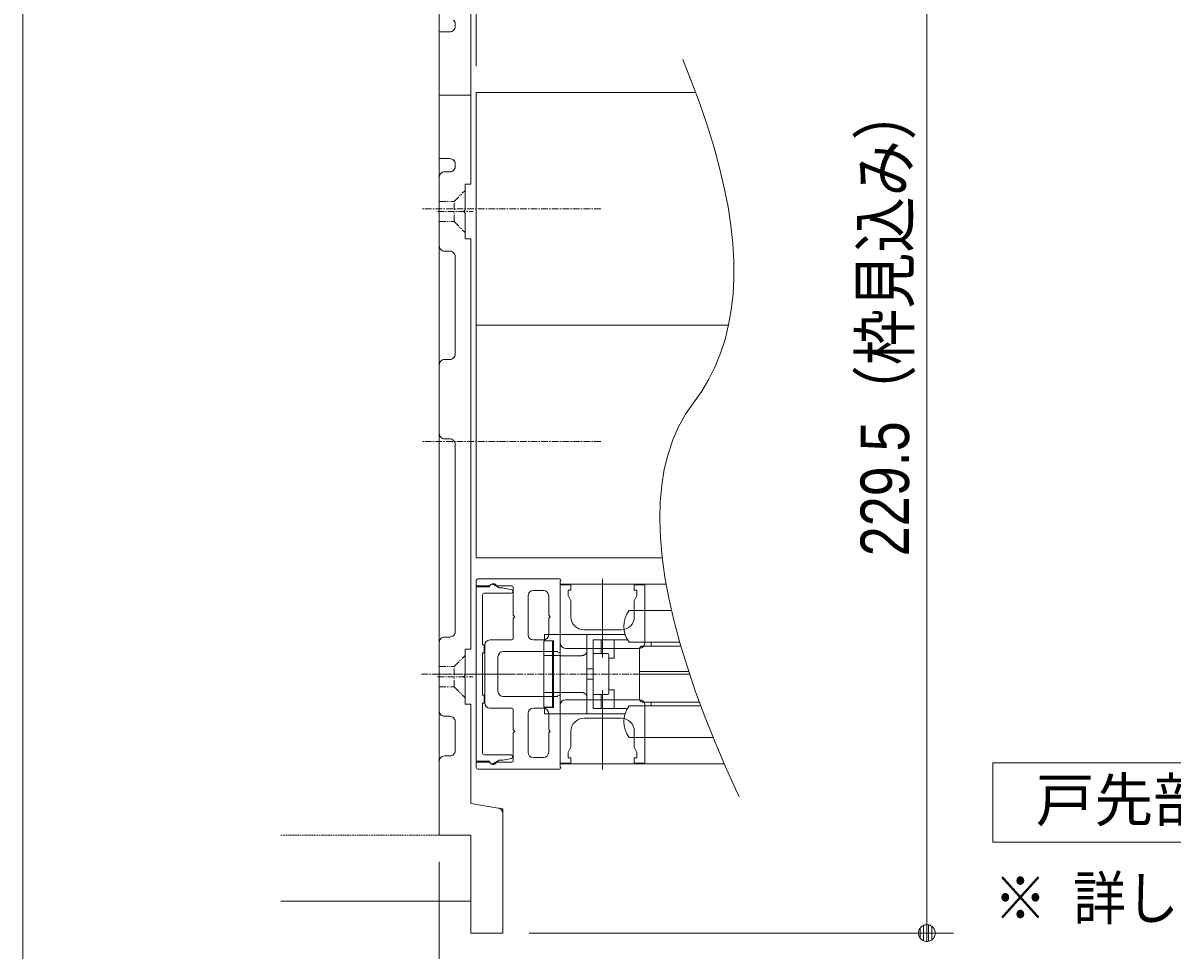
# Model space of a CAD drawing. Units: millimetres, scale not verified. Extents: x -6062 to 6062, y -3045 to 3045.
# Drawn here: x -5788 to -4918, y 1642 to 2344 of the extents above; entities that cross this region are included whole.
import ezdxf
from ezdxf.enums import TextEntityAlignment as Align

# ---------------------------------------------------------------- set-up
doc = ezdxf.new("R2010")
doc.units = ezdxf.units.MM
doc.header["$LTSCALE"] = 20
for name, pattern in [('CHAIN1', [8, 5, -1, 1, -1]), ('DASHED1', [1.8, 1.2, -0.6]), ('DOUBLE_CHAIN1', [8.8, 5, -1, 0.6, -0.6, 0.6, -1])]:
    doc.linetypes.add(name, pattern=pattern)
for name, color, linetype, lineweight in [('0-0_1図面枠', 7, 'Continuous', 9), ('0-1_3一般', 7, 'Continuous', 9), ('0-2_2寸法-3', 7, 'Continuous', 9), ('0-3_2寸法-1', 7, 'Continuous', 9), ('0-4_0', 7, 'Continuous', 9), ('0-5_2寸法-2', 7, 'Continuous', 9)]:
    doc.layers.add(name, color=color, linetype=linetype, lineweight=lineweight)
doc.styles.add('ＭＳ ゴシック', font='')
doc.styles.add('ＭＳ Ｐゴシック', font='')
doc.styles.get('ＭＳ ゴシック').set_extended_font_data('MS Gothic')
doc.styles.get('ＭＳ Ｐゴシック').set_extended_font_data('MS PGothic')

# ---------------------------------------------------------------- blocks, each defined once
blk = doc.blocks.new('グループ-2')
at = {"layer": '0-0_1図面枠'}
blk.add_lwpolyline([(-80000, 55400), (80000, 55400), (80000, -55400), (-80000, -55400)], close=True, dxfattribs=at)
blk = doc.blocks.new('図面枠')
at = {"layer": '0-0_1図面枠'}
blk.add_blockref('グループ-2', (0, 0), dxfattribs=at)
blk = doc.blocks.new('グループ-14')
at = {"layer": '0-2_2寸法-3'}
blk.add_lwpolyline([(-56319.7, 34474.8), (-65319.7, 34474.8), (-65319.7, 35674.8), (-56319.7, 35674.8)], close=True, dxfattribs=at)
at = {"layer": '0-2_2寸法-3', "style": 'ＭＳ ゴシック'}
blk.add_text('戸先部詳細図 1/5', height=650.9, dxfattribs=at).set_placement((-64671.8, 34592.4), align=Align.BOTTOM_LEFT)
blk = doc.blocks.new('グループ-15')
at = {"layer": '0-1_3一般'}
for p, q in [((-73700, 49976.9), (-73700, 41576.9)), ((-73220, 45776.9), (-73220, 47120.9)), ((-73460, 46816.9), (-73460, 46856.9)), ((-73700, 46736.9), (-73540, 46736.9)), ((-73700, 45776.9), (-73700, 46736.9)), ((-73700, 45776.9), (-73220, 45776.9)), ((-73700, 44816.9), (-73700, 45776.9)), ((-73540, 44816.9), (-73700, 44816.9)), ((-73460, 44696.9), (-73460, 44736.9)), ((-73700, 43496.9), (-73700, 44536.9)), ((-73620, 44616.9), (-73540, 44616.9)), ((-73220, 44432.9), (-73308, 44432.9)), ((-73308, 44432.9), (-73308, 44040.9)), ((-73332, 44016.9), (-73308, 44040.9)), ((-73332, 44016.9), (-73308, 44040.9)), ((-73308, 43992.9), (-73332, 44016.9)), ((-73308, 43992.9), (-73332, 44016.9)), ((-73308, 43992.9), (-73308, 43600.9)), ((-73308, 43600.9), (-73220, 43600.9)), ((-73220, 37392.9), (-73220, 43600.9)), ((-73620, 43416.9), (-73540, 43416.9)), ((-73460, 43336.9), (-73460, 41856.9)), ((-73700, 41696.9), (-73700, 42816.9)), ((-73620, 41776.9), (-73540, 41776.9)), ((-73700, 40656.9), (-73700, 41696.9)), ((-73700, 34736.9), (-73700, 40656.9)), ((-73540, 40576.9), (-73620, 40576.9)), ((-73460, 40496.9), (-73460, 37656.9)), ((-73540, 37576.9), (-73620, 37576.9)), ((-73700, 37496.9), (-73700, 36456.9)), ((-73220, 37392.9), (-73308, 37392.9)), ((-73308, 37392.9), (-73308, 37000.9)), ((-73308, 36952.9), (-73308, 36560.9)), ((-73308, 36560.9), (-73220, 36560.9)), ((-73220, 35056.9), (-73220, 36560.9)), ((-73620, 36376.9), (-73540, 36376.9)), ((-73460, 36296.9), (-73460, 35856.9)), ((-73700, 34576.9), (-73700, 35696.9)), ((-73540, 35776.9), (-73620, 35776.9)), ((-73220, 35056.9), (-72806.8, 34988)), ((-72740, 33096.9), (-72740, 34909.1)), ((-73220, 34576.9), (-73700, 34576.9)), ((-73220, 33096.9), (-73220, 34576.9)), ((-76100, 33576.9), (-73220, 33576.9)), ((-72740, 33096.9), (-73220, 33096.9))]:
    blk.add_line(p, q, dxfattribs=at)
at = {"layer": '0-1_3一般', "linetype": 'DOUBLE_CHAIN1'}
for p, q in [((-73476, 44168.9), (-73308, 44336.9)), ((-73700, 44168.9), (-73476, 44168.9)), ((-73476, 43864.9), (-73476, 44168.9)), ((-73700, 43864.9), (-73476, 43864.9)), ((-73476, 43864.9), (-73308, 43696.9)), ((-73700, 37128.9), (-73476, 37128.9)), ((-73476, 36824.9), (-73308, 36656.9)), ((-72740, 34976.9), (-72806.8, 34988)), ((-72740, 34976.9), (-72740, 34909.1))]:
    blk.add_line(p, q, dxfattribs=at)
at = {"layer": '0-1_3一般', "linetype": 'CHAIN1'}
for p, q in [((-73727.9, 44016.9), (-73189.5, 44016.9)), ((-73762.3, 37016.9), (-73274.3, 37016.9)), ((-73727.9, 36976.9), (-73189.5, 36976.9))]:
    blk.add_line(p, q, dxfattribs=at)
at = {"layer": '0-1_3一般', "linetype": 'DASHED1'}
blk.add_line((-76100, 34576.9), (-73220, 34576.9), dxfattribs=at)
at = {"layer": '0-1_3一般'}
for points in [[(-73220, 44432.9), (-73220, 45776.9), (-73700, 45776.9)], [(-73308, 36952.9), (-73332, 36976.9), (-73308, 37000.9)]]:
    blk.add_lwpolyline(points, dxfattribs=at)
at = {"layer": '0-1_3一般', "linetype": 'DOUBLE_CHAIN1'}
blk.add_lwpolyline([(-73700, 36824.9), (-73476, 36824.9), (-73476, 37128.9), (-73308, 37296.9)], dxfattribs=at)
at = {"layer": '0-1_3一般'}
for centre, start, end in [((-73540, 46856.9), 0, 45), ((-73540, 46816.9), 315, 0), ((-73540, 46816.9), 270, 315), ((-73540, 44736.9), 45, 90), ((-73540, 44736.9), 0, 45), ((-73540, 44696.9), 315, 0), ((-73620, 44536.9), 135, 180), ((-73620, 44536.9), 90, 135), ((-73540, 44696.9), 270, 315), ((-73620, 43496.9), 180, 225), ((-73620, 43496.9), 225, 270), ((-73540, 43336.9), 45, 90), ((-73540, 43336.9), 0, 45), ((-73620, 41696.9), 135, 180), ((-73620, 41696.9), 90, 135), ((-73540, 41856.9), 270, 315), ((-73540, 41856.9), 315, 0), ((-73620, 40656.9), 180, 225), ((-73620, 40656.9), 225, 270), ((-73540, 40496.9), 45, 90), ((-73540, 40496.9), 0, 45), ((-73620, 37496.9), 90, 135), ((-73540, 37656.9), 270, 315), ((-73540, 37656.9), 315, 0), ((-73620, 37496.9), 135, 180), ((-73620, 36456.9), 180, 225), ((-73620, 36456.9), 225, 270), ((-73540, 36296.9), 45, 90), ((-73540, 36296.9), 0, 45), ((-73540, 35856.9), 315, 0), ((-73620, 35696.9), 135, 180), ((-73620, 35696.9), 90, 135), ((-73540, 35856.9), 270, 315), ((-72820, 34909.1), 40.26884, 80.53768), ((-72820, 34909.1), 0, 40.26884)]:
    blk.add_arc(centre, 80, start, end, dxfattribs=at)
blk = doc.blocks.new('グループ-16')
at = {"layer": '0-1_3一般'}
for p, q in [((-73140, 38352.9), (-73140, 38432.9)), ((-71876, 38456.9), (-73116, 38456.9)), ((-71860, 38438.7), (-71860, 38440.9)), ((-71228, 37267.6), (-71228, 38459.6)), ((-72943.9, 38352.9), (-73140, 38352.9)), ((-72604, 38352.9), (-72833.4, 38352.9)), ((-72740.2, 38319.3), (-72607.3, 38292.7)), ((-72588, 38269.2), (-72588, 38264.9)), ((-72580, 38328.9), (-72580, 37908.9)), ((-72276, 38280.9), (-72124, 38280.9)), ((-71868, 37352.9), (-71868, 38424.9)), ((-71868, 38376.9), (-71868, 35656.9)), ((-71868, 38376.9), (-70265.6, 38376.9)), ((-71708, 38364.9), (-71868, 38364.9)), ((-71868, 38364.9), (-71868, 37484.9)), ((-71748, 38284.9), (-71708, 38284.9)), ((-71748, 38204.9), (-71748, 38284.9)), ((-71708, 38284.9), (-71708, 38364.9)), ((-70748, 38284.9), (-70748, 38364.9)), ((-70588, 38364.9), (-70748, 38364.9)), ((-70708, 38284.9), (-70748, 38284.9)), ((-70708, 38204.9), (-70708, 38284.9)), ((-70588, 37484.9), (-70588, 38364.9)), ((-73044, 38216.9), (-73044, 37456.9)), ((-72612, 38240.9), (-73020, 38240.9)), ((-72356, 38200.9), (-72356, 37612.9)), ((-72044, 38200.9), (-72044, 37908.9)), ((-71708, 38124.9), (-71748, 38204.9)), ((-71708, 37884.9), (-71708, 38124.9)), ((-70748, 38124.9), (-70708, 38204.9)), ((-70748, 37884.9), (-70748, 38124.9)), ((-70828, 37976.9), (-70183.5, 37976.9)), ((-72580, 37908.9), (-72556, 37884.9)), ((-72556, 37884.9), (-72580, 37860.9)), ((-72580, 37860.9), (-72580, 37556.9)), ((-72044, 37908.9), (-72020, 37884.9)), ((-72020, 37884.9), (-72044, 37860.9)), ((-72044, 37860.9), (-72044, 37612.9)), ((-72108, 37616.9), (-72108, 37520.9)), ((-71868, 37616.9), (-72108, 37616.9)), ((-71868, 37616.9), (-71868, 37296.9)), ((-71868, 37616.9), (-71548, 37616.9)), ((-71508, 37684.9), (-70948, 37684.9)), ((-71468, 37616.9), (-70889.6, 37616.9)), ((-73012, 36580.9), (-73012, 37452.9)), ((-72932, 37532.9), (-72604, 37532.9)), ((-72276, 37532.9), (-72124, 37532.9)), ((-71988, 37516.9), (-72116, 37516.9)), ((-72116, 37516.9), (-72116, 37476.9)), ((-72116, 37476.9), (-72116, 37336.9)), ((-71972, 37520.9), (-72108, 37520.9)), ((-71988, 37476.9), (-71988, 37516.9)), ((-71988, 37516.9), (-71972, 37516.9)), ((-71988, 37476.9), (-71988, 37336.9)), ((-71972, 37296.9), (-71972, 37520.9)), ((-71788, 37404.9), (-70668, 37404.9)), ((-71252, 37536.9), (-71372, 37536.9)), ((-71372, 37328.9), (-71372, 37536.9)), ((-71252, 37328.9), (-71252, 37536.9)), ((-71052, 37536.9), (-71252, 37536.9)), ((-71052, 37256.9), (-71052, 37536.9)), ((-70854.4, 37536.9), (-71052, 37536.9)), ((-70828, 37496.9), (-70059, 37496.9)), ((-70042.9, 37440.9), (-70628, 37440.9)), ((-70492, 37440.9), (-70492, 37496.9)), ((-73044, 37336.9), (-73044, 36696.9)), ((-72812, 36756.9), (-72812, 37276.9)), ((-72732, 37356.9), (-71908, 37356.9)), ((-72116, 37336.9), (-72116, 37296.9)), ((-72116, 36736.9), (-72116, 37296.9)), ((-71988, 36736.9), (-71988, 37296.9)), ((-71972, 37296.9), (-71868, 37296.9)), ((-71972, 36736.9), (-71972, 37296.9)), ((-71908, 37356.9), (-71908, 37352.9)), ((-71892, 37336.9), (-71884, 37336.9)), ((-71868, 37296.9), (-71868, 37294)), ((-71868, 37294), (-71548, 37294)), ((-71468.1, 37353.5), (-71468, 37356.3)), ((-71372, 37318.2), (-71372, 37308.3)), ((-71183.2, 37328.9), (-71156, 37328.9)), ((-71132, 36728.9), (-71132, 37304.9)), ((-71052, 37256.9), (-71132, 37256.9)), ((-71468, 37096.9), (-71372, 37096.9)), ((-70668, 37056.9), (-70668, 37016.9)), ((-70628, 37056.9), (-69924, 37056.9)), ((-72821.4, 37016.9), (-73301.4, 37016.9)), ((-72556, 37016.9), (-73177.9, 37016.9)), ((-71468, 36936.9), (-71372, 36936.9)), ((-70668, 37016.9), (-70668, 36632.9)), ((-70628, 37016.9), (-70668, 37016.9)), ((-70628, 37016.9), (-69910.7, 37016.9)), ((-71988, 36736.9), (-72116, 36736.9)), ((-72116, 36736.9), (-72116, 36696.9)), ((-72116, 36696.9), (-72116, 36556.9)), ((-71988, 36696.9), (-71988, 36736.9)), ((-71988, 36696.9), (-71988, 36556.9)), ((-71892, 36696.9), (-71884, 36696.9)), ((-71548, 36739.8), (-71868, 36739.8)), ((-71868, 36739.8), (-71868, 36736.9)), ((-71372, 36715.5), (-71372, 36704.9)), ((-71372, 36704.9), (-71183.2, 36704.9)), ((-71252, 36496.9), (-71252, 36704.9)), ((-71228, 35574.1), (-71228, 36766.1)), ((-71156, 36704.9), (-71183.2, 36704.9)), ((-71132, 36776.9), (-71052, 36776.9)), ((-71052, 36496.9), (-71052, 36776.9)), ((-73044, 36576.9), (-73044, 35816.9)), ((-72116, 36556.9), (-72116, 36516.9)), ((-71988, 36516.9), (-71988, 36556.9)), ((-71868, 36680.9), (-71868, 35608.9)), ((-71868, 36548.9), (-71868, 35668.9)), ((-70668, 36628.9), (-71788, 36628.9)), ((-71468.1, 36680.2), (-71468, 36677.5)), ((-71468, 36416.9), (-71468, 36677.5)), ((-69741.8, 36536.9), (-70828, 36536.9)), ((-70628, 36592.9), (-69762.6, 36592.9)), ((-70588, 35668.9), (-70588, 36548.9)), ((-70492, 36536.9), (-70492, 36592.9)), ((-72932, 36500.9), (-72604, 36500.9)), ((-72580, 36172.9), (-72580, 36476.9)), ((-72356, 35832.9), (-72356, 36420.9)), ((-72276, 36500.9), (-72124, 36500.9)), ((-72116, 36516.9), (-71988, 36516.9)), ((-72108, 36512.9), (-72108, 36416.9)), ((-72044, 36172.9), (-72044, 36420.9)), ((-71988, 36516.9), (-71972, 36516.9)), ((-71868, 36416.9), (-71548, 36416.9)), ((-71548, 36416.9), (-71468, 36416.9)), ((-70948, 36348.9), (-71508, 36348.9)), ((-71468, 36416.9), (-70889.6, 36416.9)), ((-71052, 36496.9), (-71252, 36496.9)), ((-70854.4, 36496.9), (-71052, 36496.9)), ((-72580, 36172.9), (-72556, 36148.9)), ((-72044, 36172.9), (-72020, 36148.9)), ((-72556, 36148.9), (-72580, 36124.9)), ((-72580, 35704.9), (-72580, 36124.9)), ((-72020, 36148.9), (-72044, 36124.9)), ((-72044, 35832.9), (-72044, 36124.9)), ((-71708, 35908.9), (-71708, 36148.9)), ((-69554.7, 36056.9), (-70828, 36056.9)), ((-70748, 35908.9), (-70748, 36148.9)), ((-71748, 35828.9), (-71708, 35908.9)), ((-71748, 35748.9), (-71748, 35828.9)), ((-70708, 35828.9), (-70748, 35908.9)), ((-70708, 35748.9), (-70708, 35828.9)), ((-73140, 35680.9), (-73140, 35600.9)), ((-72943.9, 35680.9), (-73140, 35680.9)), ((-73020, 35792.9), (-72612, 35792.9)), ((-72604, 35680.9), (-72833.4, 35680.9)), ((-72607.3, 35741), (-72740.2, 35714.4)), ((-72588, 35768.9), (-72588, 35764.6)), ((-72276, 35752.9), (-72124, 35752.9)), ((-71868, 35668.9), (-71708, 35668.9)), ((-71868, 35656.9), (-69386.7, 35656.9)), ((-71708, 35748.9), (-71748, 35748.9)), ((-71708, 35668.9), (-71708, 35748.9)), ((-70748, 35748.9), (-70708, 35748.9)), ((-70748, 35668.9), (-70748, 35748.9)), ((-70748, 35668.9), (-70588, 35668.9)), ((-71876, 35576.9), (-73116, 35576.9)), ((-71860, 35595), (-71860, 35592.9))]:
    blk.add_line(p, q, dxfattribs=at)
at = {"layer": '0-1_3一般', "linetype": 'CHAIN1'}
blk.add_line((-73969.9, 37016.9), (-69910.7, 37016.9), dxfattribs=at)
at = {"layer": '0-1_3一般'}
for points in [[(-72940, 35696.9), (-73140, 35696.9), (-73140, 38336.9), (-72940, 38336.9)], [(-72880, 38371.5), (-72792.3, 38320.9), (-72755.9, 38320.9)], [(-71468, 36677.5), (-71468, 37356.3), (-71468, 37616.9), (-71548, 37616.9)], [(-73044, 37456.9), (-73020, 37456.9), (-73020, 37336.9), (-73044, 37336.9)], [(-70668, 37400.9), (-70668, 37056.9), (-70628, 37056.9)], [(-72116, 37296.9), (-71988, 37296.9), (-71988, 37336.9)], [(-71548, 37294), (-71545.2, 37294.2), (-71542.5, 37294.6), (-71539.7, 37294.9), (-71537, 37295.4), (-71534.2, 37295.9), (-71531.5, 37296.5), (-71528.8, 37297.2), (-71526.1, 37297.9), (-71523.4, 37298.7), (-71520.7, 37299.6), (-71518, 37300.5), (-71515.3, 37301.5), (-71512.6, 37302.6), (-71510, 37303.8), (-71507.3, 37305), (-71504.7, 37306.3), (-71502, 37307.7), (-71499.4, 37309.1), (-71496.8, 37310.7), (-71494.2, 37312.3), (-71491.6, 37313.9), (-71489.2, 37315.6), (-71486.9, 37317.4), (-71484.8, 37319.2), (-71482.7, 37321.1), (-71480.8, 37323), (-71479.1, 37325), (-71477.5, 37327.1), (-71475.9, 37329.2), (-71474.6, 37331.4), (-71473.3, 37333.6), (-71472.2, 37335.9), (-71471.2, 37338.2), (-71470.4, 37340.6), (-71469.7, 37343.1), (-71469.1, 37345.6), (-71468.6, 37348.2), (-71468.3, 37350.8), (-71468.1, 37353.5)], [(-71183.2, 37328.9), (-71372, 37328.9), (-71372, 37318.2)], [(-71372, 37308.3), (-71372, 36725.4), (-71372, 36715.5)], [(-73044, 36696.9), (-73020, 36696.9), (-73020, 36576.9), (-73044, 36576.9)], [(-72108, 36512.9), (-71972, 36512.9), (-71972, 36736.9), (-71868, 36736.9), (-71868, 36416.9), (-72108, 36416.9)], [(-71548, 36739.8), (-71545.2, 36739.5), (-71542.5, 36739.2), (-71539.7, 36738.8), (-71537, 36738.4), (-71534.2, 36737.9), (-71531.5, 36737.3), (-71528.8, 36736.6), (-71526.1, 36735.9), (-71523.4, 36735.1), (-71520.7, 36734.2), (-71518, 36733.2), (-71515.3, 36732.2), (-71512.6, 36731.1), (-71510, 36730), (-71507.3, 36728.7), (-71504.7, 36727.4), (-71502, 36726.1), (-71499.4, 36724.6), (-71496.8, 36723.1), (-71494.2, 36721.5), (-71491.6, 36719.9), (-71489.2, 36718.2), (-71486.9, 36716.4), (-71484.8, 36714.6), (-71482.7, 36712.7), (-71480.8, 36710.7), (-71479.1, 36708.7), (-71477.5, 36706.7), (-71475.9, 36704.6), (-71474.6, 36702.4), (-71473.3, 36700.2), (-71472.2, 36697.9), (-71471.2, 36695.5), (-71470.4, 36693.1), (-71469.7, 36690.7), (-71469.1, 36688.1), (-71468.6, 36685.6), (-71468.3, 36682.9), (-71468.1, 36680.2)], [(-71252, 36496.9), (-71372, 36496.9), (-71372, 36704.9)], [(-72732, 36676.9), (-71908, 36676.9), (-71908, 36680.9)], [(-72755.9, 35712.9), (-72792.3, 35712.9), (-72880, 35662.2)]]:
    blk.add_lwpolyline(points, dxfattribs=at)
for centre, radius, start, end in [((-73116, 38432.9), 24, 90, 180), ((-71876, 38440.9), 16, 0, 90), ((-71876, 38438.7), 16, 300, 0), ((-72943.9, 38368.9), 16, 270, 326.25101), ((-72900, 38336.9), 40, 60, 180), ((-72884, 38328.9), 56, 25.37693, 146.25101), ((-72755.9, 38240.9), 80, 78.69007, 90), ((-72612, 38264.9), 24, 270, 0), ((-72612, 38269.2), 24, 0, 78.69007), ((-72604, 38328.9), 24, 0, 90), ((-72276, 38200.9), 80, 90, 180), ((-72124, 38200.9), 80, 0, 90), ((-73020, 38216.9), 24, 90, 180), ((-70508, 37736.9), 400, 143.1301, 216.8699), ((-71508, 37884.9), 200, 180, 270), ((-70948, 37884.9), 200, 270, 0), ((-72276, 37612.9), 80, 180, 270), ((-72124, 37612.9), 80, 270, 0), ((-72932, 37452.9), 80, 90, 180), ((-72604, 37556.9), 24, 270, 0), ((-71788, 37484.9), 80, 180, 270), ((-70668, 37484.9), 80, 270, 0), ((-70628, 37400.9), 40, 90, 180), ((-72732, 37276.9), 80, 90, 180), ((-71892, 37352.9), 16, 180, 270), ((-71884, 37352.9), 16, 270, 0), ((-71156, 37304.9), 24, 0, 90), ((-72732, 36756.9), 80, 180, 270), ((-71892, 36680.9), 16, 90, 180), ((-71884, 36680.9), 16, 0, 90), ((-71156, 36728.9), 24, 270, 0), ((-72932, 36580.9), 80, 180, 270), ((-71788, 36548.9), 80, 90, 180), ((-70508, 36296.9), 400, 143.1301, 216.8699), ((-70628, 36632.9), 40, 180, 270), ((-70668, 36548.9), 80, 0, 90), ((-72604, 36476.9), 24, 0, 90), ((-72276, 36420.9), 80, 90, 180), ((-72124, 36420.9), 80, 0, 90), ((-71508, 36148.9), 200, 90, 180), ((-70948, 36148.9), 200, 0, 90), ((-72276, 35832.9), 80, 180, 270), ((-72124, 35832.9), 80, 270, 0), ((-73020, 35816.9), 24, 180, 270), ((-72943.9, 35664.9), 16, 33.74899, 90), ((-72900, 35696.9), 40, 180, 300), ((-72884, 35704.9), 56, 213.74899, 334.62307), ((-72755.9, 35792.9), 80, 270, 281.30993), ((-72612, 35768.9), 24, 0, 90), ((-72612, 35764.6), 24, 281.30993, 0), ((-72604, 35704.9), 24, 270, 0), ((-73116, 35600.9), 24, 180, 270), ((-71876, 35592.9), 16, 270, 0), ((-71876, 35595), 16, 0, 60)]:
    blk.add_arc(centre, radius, start, end, dxfattribs=at)
blk = doc.blocks.new('グループ-17')
at = {"layer": '0-1_3一般', "linetype": 'CHAIN1'}
for p, q in [((-71255.8, 44056.9), (-73975.8, 44056.9)), ((-71255.8, 40536.9), (-73975.8, 40536.9))]:
    blk.add_line(p, q, dxfattribs=at)
at = {"layer": '0-1_3一般'}
for points in [[(-69817, 45816.9), (-73140, 45816.9), (-73140, 42296.9), (-69321.9, 42296.9)], [(-69321.9, 42296.9), (-73140, 42296.9), (-73140, 38776.9), (-70325.3, 38776.9)]]:
    blk.add_lwpolyline(points, dxfattribs=at)
for name in ['グループ-15', 'グループ-16']:
    blk.add_blockref(name, (0, 0), dxfattribs=at)
blk = doc.blocks.new('_Dot')
at = {"layer": '0-4_0'}
for p, q in [((-10, 0), (-20, 0)), ((9.78, 2), (-9.78, 2)), ((7.99, 6), (-7.99, 6)), ((9.16, -3.98), (-9.16, -3.98)), ((6, -7.98), (-6, -7.98))]:
    blk.add_line(p, q, dxfattribs=at)
for points in [[(10, 0), (9.92, 1.25), (9.69, 2.49), (9.3, 3.68), (8.76, 4.82), (8.09, 5.88), (7.29, 6.85), (6.37, 7.71), (5.36, 8.44), (4.26, 9.05), (3.09, 9.51), (1.87, 9.82), (0.63, 9.98), (-0.63, 9.98), (-1.87, 9.82), (-3.09, 9.51), (-4.26, 9.05), (-5.36, 8.44), (-6.37, 7.71), (-7.29, 6.85), (-8.09, 5.88), (-8.76, 4.82), (-9.3, 3.68), (-9.69, 2.49), (-9.92, 1.25), (-10, 0), (0, 0)], [(-10, 0), (-9.92, -1.25), (-9.69, -2.49), (-9.3, -3.68), (-8.76, -4.82), (-8.09, -5.88), (-7.29, -6.85), (-6.37, -7.71), (-5.36, -8.44), (-4.26, -9.05), (-3.09, -9.51), (-1.87, -9.82), (-0.63, -9.98), (0.63, -9.98), (1.87, -9.82), (3.09, -9.51), (4.26, -9.05), (5.36, -8.44), (6.37, -7.71), (7.29, -6.85), (8.09, -5.88), (8.76, -4.82), (9.3, -3.68), (9.69, -2.49), (9.92, -1.25), (10, 0), (0, 0)]]:
    blk.add_lwpolyline(points, close=True, dxfattribs=at)

msp = doc.modelspace()

# ---------------------------------------------------------------- linework, layer by layer
at = {"layer": '0-1_3一般'}
msp.add_line((-5255.13, 1778.91), (-5245.62, 1757.84), dxfattribs=at)
msp.add_lwpolyline([(-5288.22, 2315.84), (-5281.26, 2298.55), (-5274.99, 2281.7), (-5269.41, 2265.31), (-5264.52, 2249.38), (-5260.32, 2233.9), (-5256.8, 2218.87), (-5253.98, 2204.3), (-5251.85, 2190.18), (-5250.4, 2176.52), (-5249.65, 2163.31), (-5249.58, 2150.55), (-5250.2, 2138.25), (-5251.52, 2126.4), (-5253.52, 2115.01), (-5256.21, 2104.07), (-5259.59, 2093.58), (-5263.67, 2083.55), (-5268.43, 2073.98), (-5273.88, 2064.85), (-5280.01, 2056.18), (-5286.09, 2047.42), (-5291.34, 2038.01), (-5295.77, 2027.95), (-5299.39, 2017.24), (-5302.18, 2005.88), (-5304.15, 1993.88), (-5305.3, 1981.23), (-5305.63, 1967.93), (-5305.14, 1953.98), (-5303.83, 1939.39), (-5301.7, 1924.15), (-5298.75, 1908.26), (-5294.98, 1891.73), (-5290.39, 1874.54), (-5284.98, 1856.71), (-5278.75, 1838.23), (-5271.7, 1819.11), (-5263.82, 1799.33), (-5255.13, 1778.91)], dxfattribs=at)
at = {"layer": '0-3_2寸法-1'}
for p, q in [((-5444.5, 2310.84), (-5444.5, 2618.84)), ((-5103.48, 1667.56), (-5103.48, 2560.13)), ((-5404.5, 1654.84), (-5083.48, 1654.84))]:
    msp.add_line(p, q, dxfattribs=at)
at = {"layer": '0-5_2寸法-2'}
msp.add_line((-5472.5, 1708.84), (-5472.5, 1564.84), dxfattribs=at)

# ---------------------------------------------------------------- block references
at = {"layer": '0-0_1図面枠', "xscale": 0.05, "yscale": 0.05}
msp.add_blockref('図面枠', (-1787.5, 0), dxfattribs=at)
at = {"layer": '0-1_3一般', "xscale": 0.05, "yscale": 0.05}
msp.add_blockref('グループ-17', (-1787.5, 0), dxfattribs=at)
at = {"layer": '0-2_2寸法-3', "xscale": 0.05, "yscale": 0.05}
msp.add_blockref('グループ-14', (-1787.5, 0), dxfattribs=at)
at = {"layer": '0-3_2寸法-1', "xscale": 0.6356201, "yscale": 0.6356201, "rotation": 270}
msp.add_blockref('_Dot', (-5103.48, 1654.84), dxfattribs=at)

# ---------------------------------------------------------------- texts
at = {"layer": '0-2_2寸法-3', "style": 'ＭＳ ゴシック', "width": 0.9}
msp.add_text('※ 詳しくは「枠詳細図面」を参照', height=32.55, dxfattribs=at).set_placement((-5052.76, 1655.26), align=Align.BOTTOM_LEFT)
at = {"layer": '0-3_2寸法-1', "style": 'ＭＳ Ｐゴシック', "width": 0.85}
msp.add_text('229.5（枠見込み）', height=36.69, rotation=90, dxfattribs=at).set_placement((-5106.01, 1939.98), align=Align.BOTTOM_LEFT)

doc.saveas('drawing.dxf')
